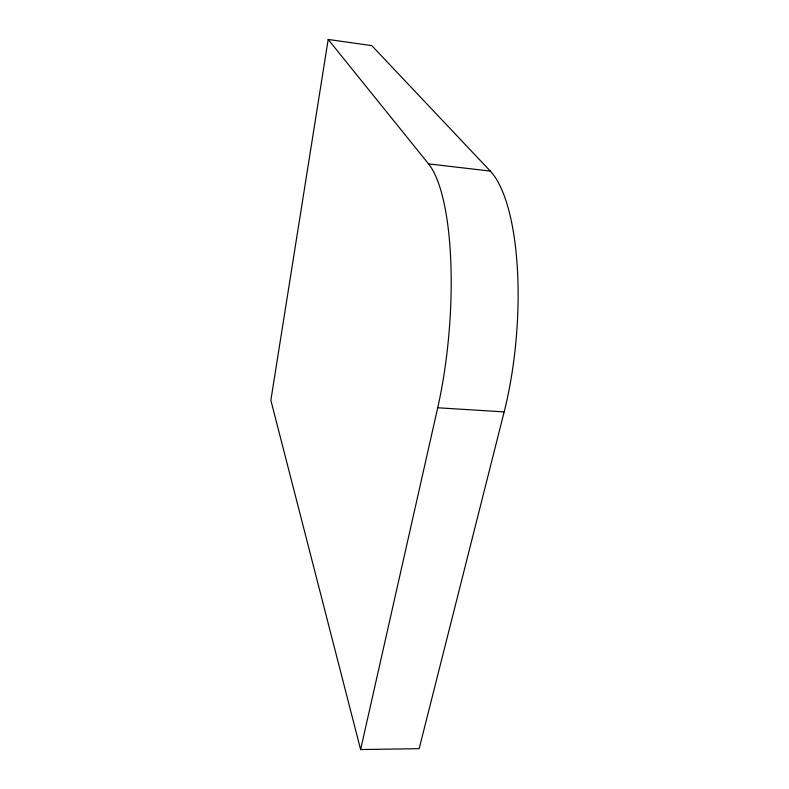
<?xml version="1.0" encoding="UTF-8"?>
<svg xmlns="http://www.w3.org/2000/svg" width="789" height="789" viewBox="0 0 789 789"><rect width="100%" height="100%" fill="white"/><g stroke="black" fill="none" stroke-linecap="round" stroke-linejoin="round"><path stroke-width="1.18" d="M328.185 39.45L270.854 400.27L360.612 749.55L419.166 748.672L504.161 411.897A168.402 54.737 -85.4 0 0 490.324 171.095L371.797 45.634L328.185 39.45L428.526 163.875A170.69 47.074 -85.4 0 1 437.708 407.775L360.612 749.55M437.708 407.775L504.161 411.897M428.526 163.875L490.324 171.095"/></g></svg>
